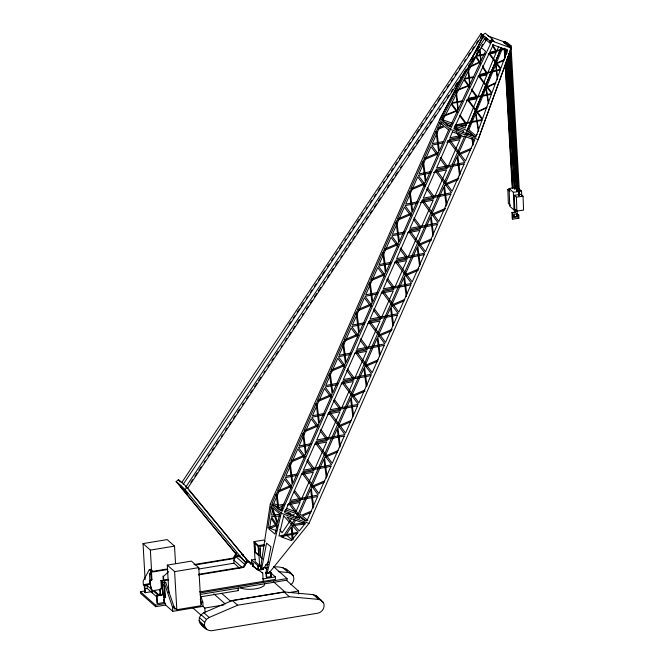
<?xml version="1.0" encoding="UTF-8"?>
<svg xmlns="http://www.w3.org/2000/svg" width="664" height="664" viewBox="0 0 664 664"><rect width="100%" height="100%" fill="white"/><g stroke="black" fill="none" stroke-linecap="round" stroke-linejoin="round"><path stroke-width="1" d="M242.991 555.967L243.024 554.523L241.621 554.232M263.193 581.382L262.712 572.99L252.835 566.267L253.374 566.741L252.984 563.371L252.453 562.898L250.361 563.844L249.017 561.354L246.244 561.81L243.182 566.948L198.503 574.327M199.117 620.84L199.399 617.603L201.092 614.698L203.823 612.739L232.309 600.48L283.951 591.948L313.308 594.662L316.213 595.691L323.542 602.729C325.393 606.962 322.588 611.934 318.255 613.113L211.11 630.8C205.774 630.368 200.993 625.662 199.117 620.84L204.454 625.579L206.703 629.53M204.454 625.579L204.736 622.342L206.429 619.437L209.16 617.479L237.654 605.211L289.296 596.687L318.645 599.401L321.55 600.43M268.53 561.636L263.085 569.04L260.595 567.612L270.265 504.084L439.427 120.225L464.891 71.488M269.742 527.399L271.128 518.277L277.104 527.274M272.63 508.416L271.609 515.09L279.693 514.368M261.691 568.533L266.571 543.135L270.945 546.796L266.065 572.194L267.858 573.364M267.16 573.107L281.204 513.239L450.366 129.372L491.891 40.936L491.377 40.496L490.746 41.01M509.512 46.58L508.217 46.181L504.117 42.737L504.499 41.741L507.105 42.538L511.205 45.982L510.558 47.65M508.217 46.181L508.599 45.177L504.499 41.741M454.716 125.845L467.249 130.493L501.353 47.443L465.522 134.244M498.631 46.505L496.689 51.211L492.406 44.671M467.249 130.493L501.279 47.634M502.416 48.372L496.265 63.329L504.457 59.544M441.552 122.724L432.314 143.681L443.403 141.54M301.34 499.502L313.358 472.228L301.257 474.569M315.076 468.336L326.68 442L314.578 444.341M327.983 439.045L340.001 411.771L327.9 414.112M341.711 407.879L353.323 381.543L341.221 383.875M355.032 377.65L366.644 351.314L354.543 353.646M368.354 347.421L379.966 321.086L367.864 323.418M381.675 317.184L393.287 290.849L381.186 293.189M394.997 286.956L402.044 270.97M402.874 269.086L406.609 260.62L394.507 262.961M408.318 256.727L419.93 230.391L407.829 232.732M421.64 226.499L433.252 200.163L420.146 202.694M434.961 196.27L446.565 169.934L433.459 172.466M447.868 166.979L459.886 139.706L446.781 142.237M463.032 132.576L463.771 130.908L454.242 127.397L456.558 130.517M451.321 166.465L298.036 514.309L295.754 517.729M452.159 164.572L464.692 136.137M325.601 455.155L337.212 428.819L339.694 447.785M338.507 425.873L350.534 398.591L352.883 416.56M351.829 395.644L363.855 368.362L366.204 386.332M365.15 365.407L377.177 338.134L379.526 356.103M378.472 335.179L390.498 307.905L392.847 325.875M391.793 304.95L403.82 277.676L406.293 296.642M405.115 274.722L417.133 247.448L419.615 266.413M418.436 244.493L430.455 217.219L432.936 236.185M432.173 213.327L443.776 186.991L446.258 205.948M445.494 183.09L457.098 156.754L459.579 175.719M458.807 152.894L466.037 136.485M466.834 134.667L467.639 132.841L471.017 135.672M269.194 572.824L308.976 523.464L478.138 139.606L450.333 129.355L439.385 120.201L466.12 69.172M491.617 40.703L494.174 41.649L492.356 39.151L485.243 33.2L482.753 34.984L483.184 37.416L490.298 43.367L491.617 40.703M470.178 61.379L483.425 36.08M471.365 59.146L483.284 36.354M472.793 59.328L468.718 67.122L480.744 61.403L479.566 49.833M477.424 50.481L479.275 46.936M478.918 51.053L476.561 55.569L485.276 53.975M167.195 568.998L153.085 571.331L150.852 569.355L149.317 569.604L143.142 581.041L143.391 585.291M150.089 584.229L149.5 574.028L150.247 572.634L151.151 573.439M193.929 564.591L233.213 558.1L236.276 552.963M195.158 564.948L233.753 558.573L236.301 554.291M239.82 568.334L234.018 563.188L233.844 560.109L235.919 556.623L239.023 556.108L242.526 558.457M198.387 574.908L243.721 567.421L246.784 562.284L249.556 561.827L250.901 564.325L252.984 563.371M181.637 482.736L480.985 33.648L482.653 35.109L183.173 484.38M289.089 324.331L290.815 321.741M293.114 318.297L294.833 315.707M297.132 312.263L299.431 308.81M301.157 306.228L303.456 302.776M306.328 298.468L307.474 296.742M310.345 292.434L312.072 289.853M314.371 286.4L316.097 283.818M318.396 280.366L320.687 276.921M322.413 274.332L324.713 270.887M327.584 266.579L329.311 263.99M331.61 260.545L333.328 257.956M335.627 254.511L337.353 251.922M339.653 248.477L341.952 245.024M344.823 240.717L345.969 238.99M348.841 234.682L350.567 232.093M352.866 228.648L354.593 226.059M356.892 222.614L359.191 219.17M360.909 216.58L363.208 213.136M366.08 208.82L367.233 207.102M370.105 202.786L371.832 200.204M374.123 196.751L375.849 194.17M378.148 190.717L380.447 187.273M383.319 182.965L384.473 181.239M387.344 176.931L389.062 174.341M391.362 170.897L393.088 168.307M395.387 164.863L397.105 162.273M399.404 158.829L401.703 155.384M404.575 151.068L405.729 149.35M408.601 145.034L410.327 142.453M412.626 139L414.344 136.419M416.643 132.966L418.942 129.522M420.669 126.932L422.968 123.487M425.84 119.18L426.985 117.453M429.857 113.146L431.583 110.556M433.882 107.112L435.609 104.522M437.908 101.077L440.199 97.625M443.079 93.317L444.224 91.59M447.096 87.283L448.822 84.701M451.122 81.249L452.84 78.667M455.139 75.215L456.865 72.633M459.164 69.18L461.463 65.736M464.335 61.428L465.481 59.702M468.352 55.394L470.079 52.805M472.378 49.36L474.104 46.77M476.403 43.326L478.121 40.736M480.421 37.292L482.147 34.702L480.985 33.648M185.679 487.276L485.6 37.325L487.268 38.786L187.339 488.737M190.858 482.296L192.577 479.715M194.876 476.262L197.175 472.818M198.901 470.228L201.2 466.784M204.072 462.476L205.218 460.75M208.089 456.442L209.816 453.852M212.115 450.408L213.841 447.818M216.14 444.374L218.439 440.921M221.311 436.613L222.457 434.887M225.328 430.579L227.055 427.998M229.354 424.545L231.072 421.964M233.371 418.511L235.097 415.93M237.397 412.477L239.696 409.032M242.567 404.725L243.713 402.998M246.593 398.69L248.311 396.101M250.61 392.656L252.337 390.067M254.636 386.622L256.935 383.169M258.653 380.588L260.952 377.135M263.824 372.828L264.977 371.101M267.849 366.794L269.576 364.212M271.875 360.759L273.593 358.178M275.892 354.725L278.191 351.281M281.063 346.973L282.217 345.247M285.088 340.939L286.806 338.349M289.106 334.905L290.832 332.315M293.131 328.871L294.857 326.281M297.148 322.837L299.447 319.384M302.327 315.076L303.473 313.35M306.345 309.042L308.071 306.453M310.37 303.008L312.088 300.427M314.387 296.974L316.686 293.529M318.413 290.94L320.712 287.495M323.584 283.179L324.729 281.461M327.601 277.154L329.327 274.564M331.627 271.119L333.353 268.53M335.652 265.085L337.951 261.633M340.823 257.325L341.968 255.598M344.84 251.291L346.567 248.701M348.866 245.257L350.584 242.667M352.883 239.223L354.609 236.633M356.908 233.188L359.207 229.744M362.079 225.428L363.225 223.71M366.105 219.394L367.823 216.813M370.122 213.36L371.848 210.778M374.147 207.326L376.447 203.881M378.165 201.3L380.464 197.847M383.336 193.539L384.489 191.813M387.361 187.505L389.087 184.916M391.387 181.471L393.105 178.882M395.404 175.437L397.703 171.993M400.575 167.677L401.728 165.958M408.617 155.608L410.344 153.027M412.643 149.574L414.369 146.993M416.66 143.54L418.959 140.096M421.839 135.788L422.985 134.062M425.856 129.754L427.583 127.164M429.882 123.72L431.6 121.13M433.899 117.686L435.625 115.096M439.07 109.925L440.224 108.199M443.096 103.891L444.241 102.165M447.113 97.857L448.839 95.276M451.138 91.823L452.865 89.242M455.164 85.789L457.463 82.344M460.335 78.037L461.48 76.31M468.377 65.968L470.095 63.379M472.394 59.934L474.121 57.345M476.42 53.9L478.719 50.447M481.591 46.14L482.736 44.413M485.616 40.106L486.762 38.379L485.6 37.325M291.662 518.509L282.076 532.818L279.826 529.415M293.314 516.044L294.252 514.65L290.268 515.007M282.59 537.375L294.608 519.439M286.035 534.786L291.23 527.042L292.127 539.882L286.798 535.425M295.712 520.344L293.04 524.336L304.618 522.859M297.323 517.945L298.227 516.592L299.696 517.82M163.759 580.477L163.527 576.452L168.598 571.679M240.194 556.034A1.494 1.345 -48.4 0 1 237.953 556.266L176.126 481.624L178.367 479.657A56.548 3.436 48.7 0 1 187.198 487.5L248.494 561.669A1.494 1.345 -48.4 0 1 248.676 561.976M176.126 481.624A56.548 3.436 48.7 0 1 184.965 489.468L187.198 487.5M290.898 584.677C293.621 582.735 294.526 578.933 293.281 575.879C288.865 569.372 281.802 566.16 273.942 566.965M151.135 589.333L149.69 580.593L151.392 579.257L151.931 579.73L150.23 581.066L150.454 584.909L152.396 592.744L151.865 592.271L152.737 592.13M160.373 595.234L159.659 589.433L161.36 588.105L160.929 580.527L168.033 579.357M160.904 595.708L160.198 589.906L161.9 588.578L161.46 581L160.929 580.527M490.298 43.367L489.866 40.936L492.356 39.151M504.017 60.341L495.958 64.068L497.618 78.061M495.9 82.651L486.529 86.976L495.651 64.806L497.46 79.813M495.568 83.398L486.231 87.714L488.754 103.559M486.978 107.17L476.163 112.166L485.923 88.453L488.306 103.36M486.654 107.917L475.864 112.905L478.702 130.725M477.109 134.601L475.441 135.373L468.884 129.862L475.557 113.644L478.412 131.53M459.322 153.409L471.315 148.279M470.668 149.757L457.753 155.285L460.235 174.242M446 183.637L458.924 178.11M458.268 179.587L444.432 185.513L446.913 204.479M432.679 213.866L445.602 208.347M444.946 209.816L431.11 215.742L433.592 234.707M419.357 244.095L431.359 238.965M431.625 240.053L417.789 245.971L420.271 264.936M406.036 274.332L418.959 268.804M418.303 270.281L404.467 276.199L406.816 294.169M392.714 304.56L404.716 299.423M404.061 300.9L391.146 306.428L393.627 325.393M379.401 334.789L392.316 329.261M391.66 330.738L377.824 336.656L380.173 354.626M366.08 365.017L378.073 359.888M377.418 361.357L364.503 366.885L366.984 385.85M352.758 395.246L364.752 390.117M365.017 391.196L351.181 397.113L353.53 415.083M339.437 425.475L351.43 420.345M350.775 421.823L337.86 427.35L340.341 446.308M325.186 456.102L338.109 450.574M337.453 452.051L324.538 457.579L327.02 476.544M324.787 480.802L311.873 486.33L323.891 459.056L326.373 478.014M324.132 482.28L311.217 487.808L313.698 506.773M311.507 511.014L301.589 515.256L299.788 513.753L310.569 489.285L313.051 508.242M310.818 512.508L302.535 516.053L307.789 520.443M509.371 45.567L508.167 45.575M510.226 47.675L511.072 47.343L519.605 195.407L518.767 195.739L510.043 50.431M506.989 60.25L514.749 188.991L515.596 188.659L507.952 56.1M508.649 53.859L516.882 190.883L517.729 190.56L509.786 52.813M242.161 554.706L243.024 554.523M447.436 140.76L460.542 138.228L456.475 132.758M442.755 143.017L431.666 145.159L437.667 153.243M431.085 171.578L418.992 173.91L431.011 146.636L437.618 155.525M436.132 170.598L447.221 168.457L440.016 158.762M430.438 173.055L418.345 175.387L425.541 185.09M417.772 201.806L405.671 204.138L417.689 176.865L424.894 186.567M421.798 201.026L433.899 198.685L426.695 188.991M417.116 203.284L405.023 205.616L411.024 213.7M404.451 232.035L392.349 234.375L404.368 207.093L410.974 215.983M409.489 231.064L420.578 228.914L413.373 219.22M403.795 233.512L391.702 235.844L397.703 243.929M391.129 262.263L379.028 264.604L391.046 237.322L398.251 247.025M395.155 261.483L407.256 259.143L400.052 249.448M390.473 263.741L378.38 266.081L384.381 274.157M377.808 292.492L365.706 294.833L377.725 267.55L384.332 276.448M382.846 291.521L393.935 289.379L386.73 279.677M377.152 293.969L365.059 296.31L371.06 304.386M364.486 322.721L352.385 325.061L364.403 297.787L371.01 306.677M368.512 321.94L380.613 319.608L373.409 309.905M363.831 324.198L351.737 326.539L358.336 335.428M351.165 352.949L339.063 355.29L351.082 328.016L357.688 336.905M356.203 351.978L367.292 349.837L360.087 340.134M350.509 354.427L338.416 356.767L344.417 364.851M337.843 383.178L325.742 385.518L337.76 358.245L344.367 367.134M342.881 382.207L353.97 380.065L346.766 370.363M337.188 384.655L325.094 386.996L331.693 395.885M324.522 413.415L312.42 415.747L324.439 388.473L331.046 397.362M329.56 412.435L340.649 410.294L333.444 400.591M323.866 414.884L311.773 417.224L317.774 425.309M311.2 443.643L299.099 445.976L311.117 418.702L317.724 427.591M316.238 442.664L327.327 440.522L320.123 430.828M309.54 445.312L298.451 447.453L305.05 456.342M296.866 474.063L285.777 476.204L297.796 448.93L304.402 457.82M302.917 472.892L314.006 470.751L306.801 461.057M297.223 475.349L285.13 477.682L291.131 485.766M284.117 504.184L278.266 505.312L273.692 503.627L284.474 479.159L291.081 488.048M289.961 503.055L300.684 500.98L294.086 492.09M283.578 505.636L280.673 506.2L282.573 506.906M287.446 504.889L300.037 502.457L295.912 511.811L286.383 508.309M489.252 53.253L496.381 51.95L492.522 46.073M484.147 54.83L476.188 56.282L480.138 62.325M488.131 54.099L496.099 52.647L487.484 73.546L482.404 65.778M473.341 76.816L464.617 78.402L475.814 56.988L480.362 63.91M478.271 75.912L487.185 74.285L482.637 67.371M474.096 77.323L464.244 79.116L469.747 86.561M478.03 76.601L486.895 74.982L477.706 97.301L471.589 89.034M462.567 100.787L451.894 102.737L463.87 79.829L469.398 87.299M466.443 100.081L477.383 98.081L471.241 89.789M462.376 101.468L451.52 103.443L457.637 111.71M466.302 100.754L477.092 98.778L466.717 123.977L460.086 115.021M145.109 579.614L143.034 543.584L167.179 539.6L174.516 546.115L175.528 563.611M143.034 543.584L150.371 550.099L174.516 546.115M253.988 541.641L258.437 545.592L259.591 565.57L255.142 561.619L253.988 541.641L263.716 540.039L265.202 541.351M254.403 542.978L254.918 542.895L255.449 552.116L259.184 555.436L258.678 555.519L254.934 552.199L254.403 542.978L258.147 546.298L258.678 555.519M258.437 545.592L264.272 544.629M258.147 546.298L258.653 546.215M261.749 545.891L263.633 545.576M259.856 546.206L264.762 545.584M168.888 592.902L167.278 565.106L191.431 561.121L198.768 567.637L200.968 605.726L176.823 609.71L173.628 606.879M254.934 552.199L255.449 552.116M151.508 579.606L150.96 571.679L151.55 571.588L149.317 569.604M150.96 571.679L151.492 572.152L167.743 569.471M149.5 574.028L151.035 573.771L151.384 579.896M167.278 565.106L174.624 571.621L198.768 567.637M251.681 563.67L251.473 559.976L255.499 559.312M198.677 569.023L234.018 563.188M161.46 581L164.282 582.884L172.515 607.112L172.756 611.353L203.051 606.356L202.802 602.107L200.171 594.355M168.631 579.821L163.585 580.651L165.817 582.627L174.051 606.854L174.175 608.979L175.711 608.722M152.114 591.574L145.192 592.72L144.652 592.246L144.213 584.561L150.147 583.581M262.745 568.965L263.276 569.438L258.669 570.202L258.138 569.729L257.914 565.886L261.599 565.28M261.342 565.562L258.321 566.06L251.473 559.976M265.368 564.898L268.389 564.4M144.213 584.561L144.744 585.034L150.678 584.054M257.914 565.886L258.445 566.359L261.209 565.902M144.793 585.806L147.093 585.424L158.107 595.193M164.282 582.884L165.817 582.627M256.329 568.998L258.221 568.683M262.944 567.903L264.836 567.596L267.086 569.587M265.55 567.969L267.559 567.637M258.138 569.729L259.981 569.421M144.968 588.877L147.267 588.495L156.812 596.969M172.756 611.353L165.635 605.037L155.642 606.688L140.519 593.267L140.428 591.724L145.424 590.902M160.148 589.499L154.098 590.495L159.177 595.01M265.924 572.99L270.53 572.235L271.061 572.708L271.286 576.551L266.679 577.306L266.148 576.833L265.924 572.99L266.455 573.472L266.679 577.306M266.455 573.472L271.061 572.708M156.496 595.459L163.419 594.313L163.95 594.786L164.398 602.472L157.468 603.617L156.936 603.144L156.496 595.459L157.028 595.932L157.468 603.617M157.028 595.932L163.95 594.786M199.399 591.914L275.477 579.348L275.336 576.908L263.052 578.942L262.521 578.469M163.493 597.069L165.029 596.82L165.685 597.401L164.149 597.658L163.585 597.152M200.495 592.852L287.039 578.568L287.13 580.104L200.586 594.388M200.727 596.811L238.334 590.603L238.177 587.955M140.428 591.724L155.55 605.153L165.552 603.501L165.635 605.037M172.515 607.112L174.051 606.854M200.279 599.459L201.267 602.364L202.802 602.107M288.574 592.67L298.526 591.026L298.7 594.031M202.553 606.033L204.827 608.05L223.892 604.904M516.086 209.741L514.036 210.04L509.761 206.247L509.089 188.518L517.281 187.323L521.555 191.116L521.746 196.038M510.5 205.359L508.367 203.466L507.835 189.597L509.736 189.315M509.089 188.518L513.355 192.311L521.555 191.116M514.243 195.282L520.9 194.311L523.041 196.204L523.572 210.081L516.907 211.052L514.774 209.152L514.243 195.282L516.376 197.175L516.907 211.052M516.376 197.175L523.041 196.204M511.969 212.505L515.04 212.057L515.571 212.53L512.5 212.978L511.969 212.505L512.201 218.672L512.741 219.145L518.883 218.248L518.767 215.161L518.235 214.688L516.692 214.912L517.289 216.929L514.218 217.377L513.604 214.846M517.048 210.762L517.173 213.849L514.094 214.298L514.218 217.377M516.692 214.912L518.767 215.161M513.679 216.904L516.758 216.456M304.901 524.062L292.135 525.689L293.123 539.766M286.765 513.745L290.807 513.38L284.2 510.948M280.324 515.886L271.368 516.683L277.004 525.174M263.21 568.882L261.674 568.998L260.603 568.052L261.375 567.994L260.844 567.521M265.949 572.791L267.484 572.667L266.065 572.194M514.392 188.676L515.596 188.659M516.526 190.568L517.729 190.56M509.869 47.36L511.072 47.343M519.605 195.407L518.41 195.423L518.767 195.739L510.284 48.696M164.149 597.658L165.212 597.65L164.622 587.449L163.626 584.503L162.721 583.706L163.369 595.019M278.266 571.613L288.392 572.551L291.288 573.58M504.117 42.737L505.42 43.143L503.644 41.658M508.599 45.177L511.205 45.982M487.94 35.898L503.752 41.724L505.271 43.002M491.891 40.936L511.33 48.099L478.113 139.598L511.297 48.074L508.151 45.434M452.234 123.247L442.954 119.827L451.146 104.157L457.264 112.423M455.944 124.616L459.662 125.986L466.394 124.757L459.712 115.735M443.22 121.612L450.939 124.467M446.225 124.442L450.906 126.168M272.182 504.789L282.715 508.666M285.586 509.728L297.082 513.961M277.593 508.516L282.316 510.251M308.976 523.464L281.204 513.239L270.265 504.084M269.617 528.22L276.78 530.86M260.595 567.612L261.292 567.869M201.366 624.791L202.744 625.455M245.954 559.603L252.212 563.678M482.147 34.702L482.653 35.109M486.762 38.379L487.268 38.786M482.753 34.984L489.866 40.936M481.101 47.501L485.542 51.211L481.093 60.665L479.931 49.227M298.825 514.965L305.855 520.85M508.3 45.55L511.338 48.107M181.015 486.297L179.911 485.318L181.073 486.38M507.835 189.597L509.969 191.489M516.634 213.368L517.173 213.849M518.883 218.248L518.352 217.775L518.235 214.688M289.471 572.492L293.281 575.879M323.542 602.729L316.213 595.691M283.047 567.811L288.392 572.551M313.308 594.662L318.645 599.401M188.991 490.298L247.962 561.196A1.494 1.345 -48.4 0 1 248.145 561.495M273.601 566.641L287.039 578.568M259.973 548.256L260.446 556.449L262.297 558.897M286.392 580.261L298.526 591.026M188.161 493.518L180.4 486.621L237.953 556.266M269.335 571.588L275.336 576.908M271.286 576.551L270.754 576.078L270.588 573.198M273.46 581.739L284.997 591.981L230.283 601.011L221.826 593.5M251.59 563.08L252.129 563.553M262.172 572.517L262.712 572.99M283.951 591.948L289.296 596.687M249.017 561.354L249.556 561.827M252.411 565.064L252.942 565.537M252.503 565.271L258.396 570.509M246.244 561.81L246.784 562.284M246.278 562.549L239.023 556.108A1.494 1.345 -48.4 0 1 237.422 555.793M235.919 556.623L245.356 564.998M233.213 558.1L233.753 558.573M243.182 566.948L243.721 567.421M233.844 560.109L241.821 567.197M237.795 590.13L238.334 590.603M232.309 600.48L237.654 605.211M213.767 593.799L225.146 603.9M163.527 576.452L162.995 575.979L163.17 579M203.823 612.739L209.16 617.479M201.092 614.698L206.429 619.437M192.568 607.635L200.91 615.038M199.399 617.603L204.736 622.342M161.36 588.105L161.9 588.578M199.914 623.031L205.251 627.77M149.69 580.593L150.23 581.066M159.659 589.433L160.198 589.906M149.915 584.428L150.454 584.909M159.883 593.276L160.414 593.749M165.552 603.501L163.859 601.999L163.693 599.094M285.952 568.841L287.28 570.376M178.367 479.657L180.342 482.056M184.965 489.468L246.253 563.636L245.721 563.163A1.494 1.345 -48.4 0 0 245.979 563.396M458.874 133.63L460.608 135.971M440.664 157.285L447.27 166.174M427.342 187.514L433.949 196.403M414.021 217.742L420.627 226.631M400.699 247.971L407.306 256.86M387.378 278.199L393.984 287.089M374.064 308.428L381.26 318.131M360.743 338.657L367.341 347.546M347.421 368.885L354.618 378.588M334.1 399.122L340.698 408.011M320.778 429.351L327.377 438.24M307.457 459.579L314.055 468.469M294.733 490.613L300.734 498.697M260.446 556.449L262.114 558.739M472.901 139.025L473.556 144.013M471.963 138.278L472.892 145.441M504.93 49.277L505.611 54.987M505.254 48.821L505.985 54.963M508.939 53.145L516.882 190.883M506.69 49.177L506.922 53.319M507.221 58.498L514.749 188.991M506.391 49.9L506.566 53.004M505.437 49.227L505.677 53.369M506.151 61.652L513.438 187.97M504.532 48.48L505.072 57.801M505.362 62.98L512.591 188.294M504.175 48.165L504.773 58.523M505.188 65.769L512.234 187.978M260.031 546.364L260.628 556.606M258.445 566.359L258.669 570.202M258.379 567.081L258.503 569.131M252.743 564.151L252.859 566.126M204.827 608.05L205.06 612.059M201.267 602.364L201.391 604.489M174.624 571.621L176.823 609.71M164.373 585.507L165.029 596.82M164.34 593.624L164.506 596.612M162.049 580.9L162.821 594.255M155.55 605.153L155.642 606.688M150.371 550.099L151.558 570.691M151.492 572.152L151.931 579.73M147.093 585.424L147.267 588.495M144.744 585.034L145.192 592.72M517.231 215.385L517.289 216.929M515.471 209.758L515.571 212.53M514.932 209.276L515.04 212.057M513.355 192.311L514.036 210.04M512.5 212.978L512.741 219.145M264.571 583.971A13.164 4.283 -3.3 0 1 255.781 588.794A13.164 4.283 -3.3 0 1 240.592 587.93M271.119 506.607L267.849 528.087L277.378 523.946L271.119 506.607M277.029 525.448L275.004 534.072L268.912 528.976L277.029 525.448M279.752 513.828L277.735 522.452L272.406 507.678L279.752 513.828M283.702 515.837L278.963 536.047L298.252 532.171L283.702 515.837M481.948 120.317L475.872 137.041L459.197 130.899L455.313 125.695L481.948 120.317M491.385 94.338L482.504 118.79L467.78 99.11L491.385 94.338M500.241 69.952L491.933 92.819L478.902 75.389L500.241 69.952M507.445 50.115L500.789 68.433L489.335 53.12L504.872 49.169L507.445 50.115M466.111 125.454L465.066 127.986L460.824 126.417L466.111 125.454M276.133 494.165L272.008 503.519L278.017 508.549L276.133 494.165M289.454 463.937L277.436 491.219L292.202 484.903L289.454 463.937M302.776 433.708L290.757 460.982L305.523 454.666L302.776 433.708M316.097 403.48L304.079 430.753L318.836 424.437L316.097 403.48M329.419 373.251L317.4 400.525L332.158 394.208L329.419 373.251M342.74 343.022L330.722 370.296L345.479 363.98L342.74 343.022M356.062 312.794L344.043 340.068L358.801 333.751L356.062 312.794M369.383 282.565L357.365 309.839L372.122 303.523L369.383 282.565M382.705 252.328L370.686 279.61L385.444 273.294L382.705 252.328M396.026 222.1L384.008 249.382L398.765 243.066L396.026 222.1M409.348 191.871L397.329 219.153L412.087 212.837L409.348 191.871M422.669 161.642L410.651 188.916L425.408 182.608L422.669 161.642M435.991 131.414L423.972 158.688L438.73 152.371L435.991 131.414M439.867 122.616L437.294 128.459L443.618 125.753L439.867 122.616M291.546 486.372L280.764 510.848L278.963 509.338L276.788 492.688L291.546 486.372M304.867 456.143L292.849 483.425L290.11 462.459L304.867 456.143M318.189 425.914L306.17 453.197L303.431 432.231L318.189 425.914M331.51 395.686L319.492 422.96L316.745 402.002L331.51 395.686M344.832 365.457L332.813 392.731L330.066 371.774L344.832 365.457M358.153 335.229L346.135 362.502L343.388 341.545L358.153 335.229M371.475 305L359.456 332.274L356.709 311.316L371.475 305M384.796 274.772L372.778 302.045L370.031 281.088L384.796 274.772M398.118 244.543L386.099 271.817L383.352 250.859L398.118 244.543M411.439 214.314L399.421 241.588L396.674 220.622L411.439 214.314M424.761 184.077L412.742 211.359L409.995 190.394L424.761 184.077M438.082 153.849L426.064 181.131L423.317 160.165L438.082 153.849M448.623 129.936L439.385 150.902L436.638 129.936L444.565 126.55L448.623 129.936M288.757 503.428L284.632 512.782L299.879 518.401L288.757 503.428M302.078 473.2L290.06 500.473L318.288 495.02L302.078 473.2M315.4 442.971L303.382 470.245L331.61 464.792L315.4 442.971M328.721 412.742L316.703 440.016L344.931 434.563L328.721 412.742M342.043 382.514L330.025 409.788L358.253 404.334L342.043 382.514M355.364 352.277L343.346 379.559L371.574 374.106L355.364 352.277M368.686 322.048L356.668 349.33L384.896 343.869L368.686 322.048M382.007 291.82L369.989 319.102L398.217 313.64L382.007 291.82M395.329 261.591L383.311 288.873L411.539 283.412L395.329 261.591M408.651 231.362L396.632 258.636L424.86 253.183L408.651 231.362M421.972 201.134L409.954 228.408L438.182 222.955L421.972 201.134M435.293 170.905L423.275 198.179L451.495 192.726L435.293 170.905M448.615 140.677L436.597 167.95L464.817 162.497L448.615 140.677M452.491 131.87L449.91 137.722L462.019 135.381L452.491 131.87M317.633 496.498L306.851 520.966L302.278 519.281L289.404 501.951L317.633 496.498M330.954 466.269L318.936 493.543L302.726 471.722L330.954 466.269M344.276 436.041L332.257 463.314L316.047 441.494L344.276 436.041M357.597 405.812L345.579 433.086L329.369 411.265L357.597 405.812M370.919 375.575L358.9 402.857L342.69 381.036L370.919 375.575M384.24 345.346L372.222 372.628L356.012 350.808L384.24 345.346M397.562 315.118L385.543 342.4L369.333 320.579L397.562 315.118M410.883 284.889L398.865 312.171L382.655 290.342L410.883 284.889M424.205 254.661L412.186 281.934L395.976 260.114L424.205 254.661M437.526 224.432L425.508 251.706L409.298 229.885L437.526 224.432M450.848 194.203L438.829 221.477L422.619 199.656L450.848 194.203M464.169 163.975L452.151 191.249L435.941 169.428L464.169 163.975M474.71 140.054L465.472 161.02L449.262 139.199L464.418 136.269L474.71 140.054M457.521 110.805L449.926 126.965L443.361 121.47L442.863 116.582L457.521 110.805M469.324 85.697L458.218 109.336L456.326 90.819L469.324 85.697M480.404 62.134L470.012 84.228L468.344 67.836L480.404 62.134M454.981 126.392L453.802 128.907L458.036 130.468L454.981 126.392M467.448 99.799L455.678 124.915L482.222 119.553L467.448 99.799M478.57 76.086L468.145 98.33L491.659 93.574L478.57 76.086M489.011 53.817L479.242 74.65L500.515 69.197L489.011 53.817M493.203 44.87L489.683 52.39L503.785 48.771L493.203 44.87M442.506 117.254L441.228 119.694L442.896 121.089L442.506 117.254M455.977 91.491L443.253 115.827L457.869 110.066L455.977 91.491M467.995 68.508L456.724 90.063L469.672 84.967L467.995 68.508M297.24 533.433L291.43 540.637L280.814 536.728L297.24 533.433M305.075 523.705L299.265 530.918L286.881 517.007L305.075 523.705M505.022 41.973L503.818 41.99L505.022 41.973M475.009 136.992L467.166 130.434L474.976 136.967"/></g></svg>
